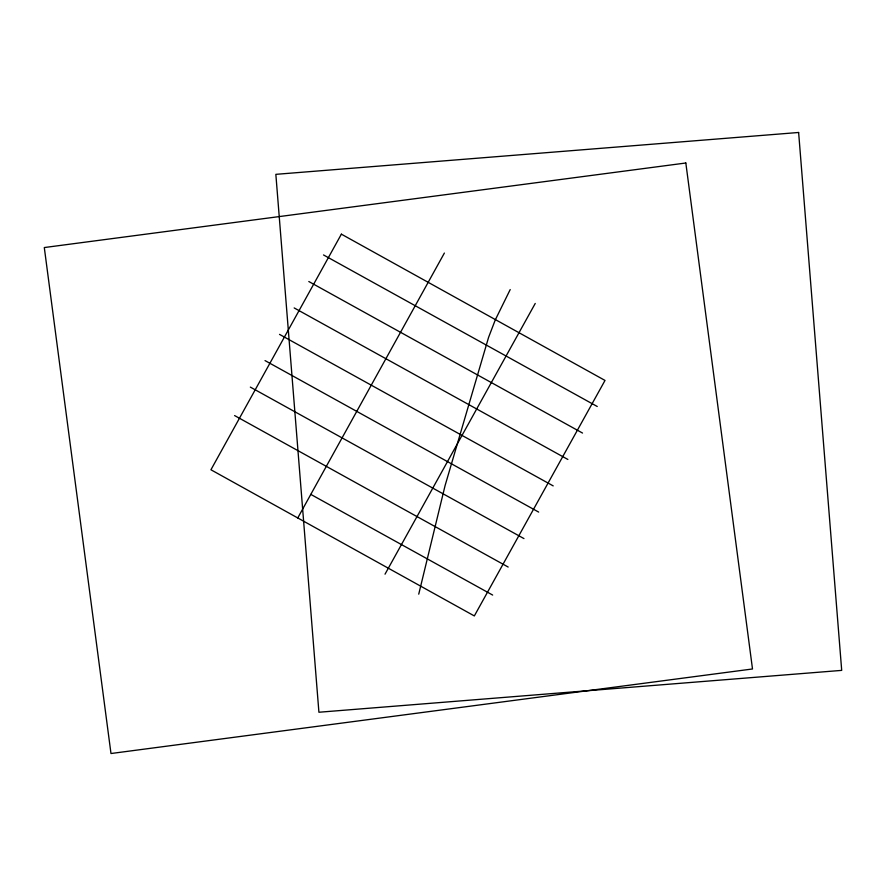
<?xml version="1.0" encoding="UTF-8"?>
<svg xmlns="http://www.w3.org/2000/svg" width="886" height="886" viewBox="0 0 886 886"><rect width="100%" height="100%" fill="white"/><g stroke="black" fill="none" stroke-linecap="round" stroke-linejoin="round"><path stroke-width="1.33" d="M418.735 594.163L445.071 485.628L488.596 337.333L495.263 319.957L510.203 289.567M297.762 517.956L444.384 253.053M385.022 574.183L535.233 303.455M323.512 254.946L597.253 406.497M308.804 281.515L582.523 433.055M294.174 307.929L567.871 459.457M279.533 334.387L553.196 485.893M265.025 360.591L538.666 512.086M250.339 387.104L523.969 538.588M234.591 415.567L508.176 567.04M310.798 494.388L492.66 595.071M341.376 234.159L210.934 469.768L474.331 615.936L605.016 380.437L341.376 234.159M685.83 163.002L44.3 247.548L110.983 753.521L752.502 668.974L685.83 163.002M798.629 132.479L275.845 174.343L318.916 712.244L841.7 670.381L798.629 132.479"/></g></svg>
